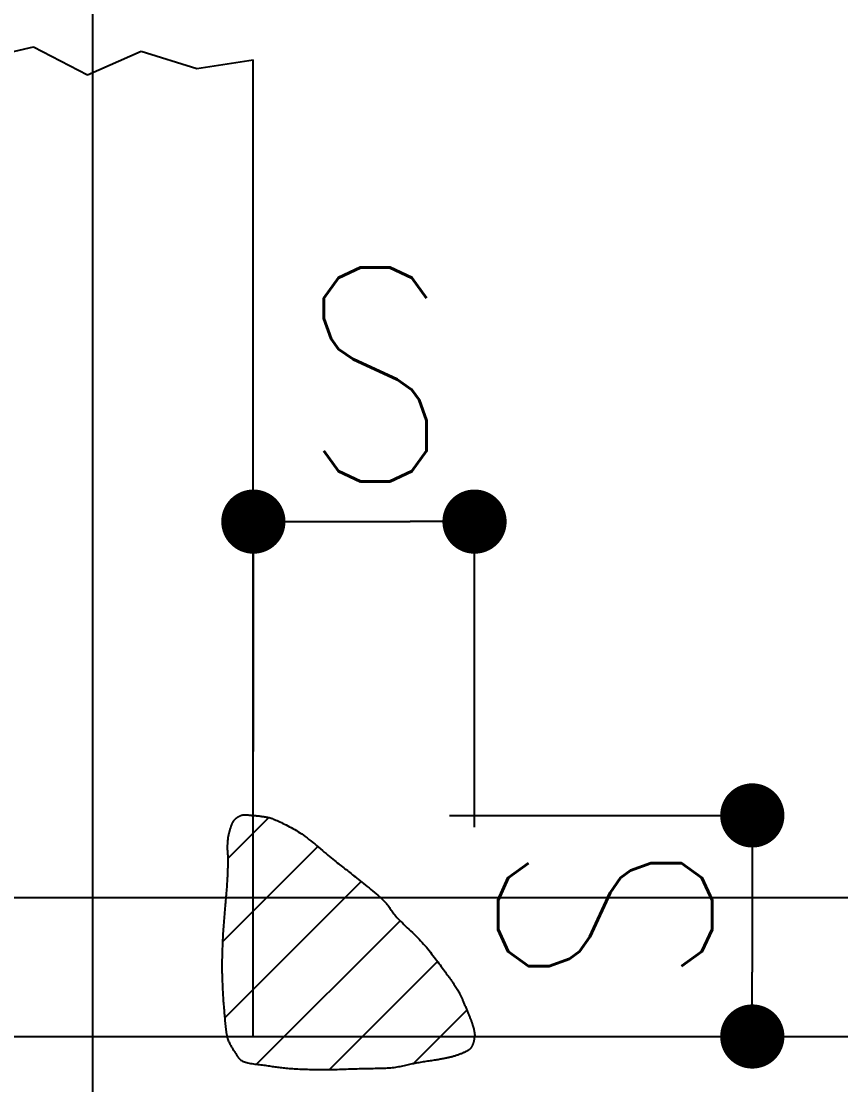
# Model space of a CAD drawing. Extents: x -668440 to 1010955, y -1678500 to 210463.
# Drawn here: x 464700 to 468138, y -18786 to -14322 of the extents above; entities that cross this region are included whole.
import ezdxf

# ---------------------------------------------------------------- set-up
doc = ezdxf.new("R2010")
doc.units = 0
doc.header["$MEASUREMENT"] = 0
doc.layers.get('0').update_dxf_attribs({"color": 3, "linetype": 'CONTINUOUS'})
doc.layers.add('99_レイアウト枠', color=251, linetype='CONTINUOUS', plot=False)
doc.layers.add('s小梁', color=7, linetype='CONTINUOUS')
doc.layers.add('注記', color=3, linetype='CONTINUOUS')
doc.styles.add('S020', font='simplex.shx', dxfattribs={"width": 0.8, "height": 100, "bigfont": 'extfont2.shx'})

# ---------------------------------------------------------------- blocks, each defined once
blk = doc.blocks.new('_DOT')
at = {"color": 0, "linetype": 'ByBlock'}
blk.add_line((-0.5, 0), (-1, 0), dxfattribs=at)
at = {"color": 0, "linetype": 'ByBlock', "const_width": 0.5}
blk.add_lwpolyline([(-0.25, 0, 1), (0.25, 0, 1)], format="xyb", close=True, dxfattribs=at)
blk = doc.blocks.new('ウェブクランプ工法設計指針')
at = {"layer": '注記'}
for p, q in [((803019.73433, 11780.762), (803057.45235, 11789.43276)), ((803057.45235, 11789.43276), (803093.17337, 11770.85836)), ((803093.17337, 11770.85836), (803128.89201, 11786.5748)), ((803128.89201, 11786.5748), (803166.03843, 11775.14411)), ((803166.03843, 11775.14411), (803203.40967, 11780.762)), ((803203.40967, 11131.3489), (803203.40967, 11780.762)), ((803203.5149, 11320.9732), (803203.5149, 11473.72309)), ((803246.2079, 11473.72309), (803307.81717, 11473.72309)), ((803350.51017, 11270.49174), (803350.51017, 11473.72309)), ((803186.48905, 11249.61501), (803213.82511, 11276.95107)), ((803189.14613, 11272.06621), (803189.2968, 11272.44289)), ((803189.2968, 11272.44289), (803189.45464, 11272.80881)), ((803189.45464, 11272.80881), (803189.61249, 11273.16277)), ((803189.61249, 11273.16277), (803189.77751, 11273.50357)), ((803189.77751, 11273.50357), (803189.94492, 11273.83122)), ((803189.94492, 11273.83122), (803190.11473, 11274.14452)), ((803190.11473, 11274.14452), (803190.29171, 11274.44108)), ((803190.29171, 11274.44108), (803190.47347, 11274.72209)), ((803190.47347, 11274.72209), (803190.66001, 11274.99115)), ((803190.66001, 11274.99115), (803190.85373, 11275.24346)), ((803190.85373, 11275.24346), (803191.05224, 11275.48382)), ((803191.05224, 11275.48382), (803191.25552, 11275.71222)), ((803191.25552, 11275.71222), (803191.46359, 11275.92866)), ((803191.46359, 11275.92866), (803191.67645, 11276.13314)), ((803191.67645, 11276.13314), (803191.89169, 11276.32806)), ((803191.89169, 11276.32806), (803192.10694, 11276.51341)), ((803192.10694, 11276.51341), (803192.32457, 11276.68799)), ((803192.32457, 11276.68799), (803192.54699, 11276.8566)), ((803192.54699, 11276.8566), (803192.76463, 11277.01564)), ((803192.76463, 11277.01564), (803192.98466, 11277.16871)), ((803192.98466, 11277.16871), (803193.20229, 11277.3134)), ((803193.20229, 11277.3134), (803193.41754, 11277.45331)), ((803193.41754, 11277.45331), (803193.63039, 11277.58963)), ((803193.63039, 11277.58963), (803193.84324, 11277.71997)), ((803193.84324, 11277.71997), (803194.05131, 11277.84314)), ((803194.05131, 11277.84314), (803194.25938, 11277.95674)), ((803194.25938, 11277.95674), (803194.46506, 11278.06078)), ((803194.46506, 11278.06078), (803194.67074, 11278.15644)), ((803194.67074, 11278.15644), (803194.87881, 11278.24254)), ((803194.87881, 11278.24254), (803195.08449, 11278.32146)), ((803195.08449, 11278.32146), (803195.29016, 11278.39321)), ((803195.29016, 11278.39321), (803195.49823, 11278.45778)), ((803195.49823, 11278.45778), (803195.70391, 11278.51638)), ((803195.70391, 11278.51638), (803195.91198, 11278.5678)), ((803195.91198, 11278.5678), (803196.12005, 11278.61563)), ((803196.12005, 11278.61563), (803196.32812, 11278.65748)), ((803196.32812, 11278.65748), (803196.53858, 11278.69455)), ((803196.53858, 11278.69455), (803196.75143, 11278.72923)), ((803196.75143, 11278.72923), (803196.96429, 11278.75912)), ((803196.96429, 11278.75912), (803197.17714, 11278.78782)), ((803197.17714, 11278.78782), (803197.39478, 11278.81174)), ((803197.39478, 11278.81174), (803197.6148, 11278.83207)), ((803197.6148, 11278.83207), (803197.84201, 11278.84283)), ((803197.84201, 11278.84283), (803198.0716, 11278.84522)), ((803198.0716, 11278.84522), (803198.30837, 11278.84044)), ((803198.30837, 11278.84044), (803198.54753, 11278.83087)), ((803198.54753, 11278.83087), (803198.78908, 11278.81652)), ((803198.78908, 11278.81652), (803199.03064, 11278.79619)), ((803199.03064, 11278.79619), (803199.2698, 11278.77228)), ((803199.2698, 11278.77228), (803199.51135, 11278.74597)), ((803199.51135, 11278.74597), (803199.74573, 11278.71847)), ((803199.74573, 11278.71847), (803199.97771, 11278.68857)), ((803199.97771, 11278.68857), (803200.20491, 11278.65987)), ((803200.20491, 11278.65987), (803200.42494, 11278.62998)), ((803200.42494, 11278.62998), (803200.63779, 11278.60367)), ((803200.63779, 11278.60367), (803200.84108, 11278.57856)), ((803200.84108, 11278.57856), (803201.0348, 11278.55703)), ((803201.0348, 11278.55703), (803201.21895, 11278.5391)), ((803201.21895, 11278.5391), (803201.38637, 11278.52475)), ((803201.38637, 11278.52475), (803201.53465, 11278.5104)), ((803201.53465, 11278.5104), (803201.66858, 11278.49605)), ((803201.66858, 11278.49605), (803201.79055, 11278.4817)), ((803201.79055, 11278.4817), (803201.90056, 11278.46974)), ((803201.90056, 11278.46974), (803202.0034, 11278.45659)), ((803202.0034, 11278.45659), (803202.10385, 11278.44343)), ((803202.10385, 11278.44343), (803202.19951, 11278.43147)), ((803202.19951, 11278.43147), (803202.29757, 11278.41712)), ((803202.29757, 11278.41712), (803202.39802, 11278.40397)), ((803202.39802, 11278.40397), (803202.50564, 11278.38962)), ((803202.50564, 11278.38962), (803202.62044, 11278.37527)), ((803202.62044, 11278.37527), (803202.7448, 11278.35973)), ((803202.7448, 11278.35973), (803202.8859, 11278.34418)), ((803202.8859, 11278.34418), (803203.03897, 11278.32744)), ((803203.03897, 11278.32744), (803203.21595, 11278.3095)), ((803203.21595, 11278.3095), (803203.40967, 11278.28917)), ((803203.40967, 11278.28917), (803203.62013, 11278.27124)), ((803203.62013, 11278.27124), (803203.83298, 11278.25808)), ((803203.83298, 11278.25808), (803204.05301, 11278.24732)), ((803204.05301, 11278.24732), (803204.27782, 11278.23775)), ((803204.27782, 11278.23775), (803204.51459, 11278.23058)), ((803204.51459, 11278.23058), (803204.75375, 11278.22221)), ((803204.75375, 11278.22221), (803205.00726, 11278.21384)), ((803205.00726, 11278.21384), (803205.26794, 11278.20308)), ((803205.26794, 11278.20308), (803205.54298, 11278.18992)), ((803205.54298, 11278.18992), (803205.82997, 11278.17198)), ((803205.82997, 11278.17198), (803206.12892, 11278.14926)), ((803206.12892, 11278.14926), (803206.44461, 11278.12057)), ((803206.44461, 11278.12057), (803206.77705, 11278.08589)), ((803206.77705, 11278.08589), (803207.12622, 11278.04284)), ((803207.12622, 11278.04284), (803207.49214, 11277.99142)), ((803207.49214, 11277.99142), (803207.87719, 11277.92924)), ((803207.87719, 11277.92924), (803208.28137, 11277.85749)), ((803208.28137, 11277.85749), (803208.69751, 11277.78574)), ((803208.69751, 11277.78574), (803209.11365, 11277.72356)), ((803209.11365, 11277.72356), (803209.53696, 11277.66736)), ((803209.53696, 11277.66736), (803209.96745, 11277.61354)), ((803209.96745, 11277.61354), (803210.4099, 11277.56093)), ((803210.4099, 11277.56093), (803210.8643, 11277.50353)), ((803210.8643, 11277.50353), (803211.33545, 11277.43896)), ((803211.33545, 11277.43896), (803211.82573, 11277.36482)), ((803211.82573, 11277.36482), (803212.33514, 11277.27513)), ((803212.33514, 11277.27513), (803212.87086, 11277.16871)), ((803212.87086, 11277.16871), (803213.43289, 11277.03956)), ((803213.43289, 11277.03956), (803214.02361, 11276.88769)), ((803214.02361, 11276.88769), (803214.65021, 11276.70713)), ((803214.65021, 11276.70713), (803215.3103, 11276.49427)), ((803215.3103, 11276.49427), (803216.00865, 11276.24913)), ((803216.00865, 11276.24913), (803216.74765, 11275.96334)), ((803216.74765, 11275.96334), (803217.52971, 11275.63808)), ((803217.52971, 11275.63808), (803218.3596, 11275.27695)), ((803218.3596, 11275.27695), (803219.23731, 11274.88951)), ((803219.23731, 11274.88951), (803220.16287, 11274.47576)), ((803220.16287, 11274.47576), (803221.12668, 11274.0369)), ((803221.12668, 11274.0369), (803222.12877, 11273.57173)), ((803222.12877, 11273.57173), (803223.16433, 11273.07906)), ((803223.16433, 11273.07906), (803224.2286, 11272.56247)), ((803224.2286, 11272.56247), (803225.31917, 11272.02197)), ((803333.91257, 11278.34418), (803535.13352, 11278.34418)), ((803187.03912, 11264.82443), (803187.12522, 11265.21307)), ((803187.12522, 11265.21307), (803187.2161, 11265.58616)), ((803187.2161, 11265.58616), (803187.30937, 11265.95088)), ((803187.30937, 11265.95088), (803187.40743, 11266.31321)), ((803187.40743, 11266.31321), (803187.51027, 11266.68151)), ((803187.51027, 11266.68151), (803187.61311, 11267.06178)), ((803187.61311, 11267.06178), (803187.72073, 11267.45998)), ((803187.72073, 11267.45998), (803187.83314, 11267.88449)), ((803187.83314, 11267.88449), (803187.94793, 11268.32335)), ((803187.94793, 11268.32335), (803188.06512, 11268.75982)), ((803188.06512, 11268.75982), (803188.1847, 11269.1939)), ((803188.1847, 11269.1939), (803188.31385, 11269.62319)), ((803188.31385, 11269.62319), (803188.443, 11270.0477)), ((803188.443, 11270.0477), (803188.57453, 11270.46623)), ((803188.57453, 11270.46623), (803188.71325, 11270.87759)), ((803188.71325, 11270.87759), (803188.85196, 11271.28296)), ((803188.85196, 11271.28296), (803188.99785, 11271.67877)), ((803188.99785, 11271.67877), (803189.14613, 11272.06621)), ((803225.31917, 11272.02197), (803226.43126, 11271.45396)), ((803226.43126, 11271.45396), (803227.5601, 11270.86085)), ((803227.5601, 11270.86085), (803228.70568, 11270.24381)), ((803228.70568, 11270.24381), (803229.86083, 11269.60166)), ((803229.86083, 11269.60166), (803231.02076, 11268.93441)), ((803231.02076, 11268.93441), (803232.18547, 11268.24204)), ((803232.18547, 11268.24204), (803233.34779, 11267.52575)), ((803233.34779, 11267.52575), (803234.50533, 11266.78555)), ((803234.50533, 11266.78555), (803235.6533, 11266.02023)), ((803235.6533, 11266.02023), (803236.81323, 11265.21187)), ((803236.81323, 11265.21187), (803238.00903, 11264.34252)), ((803186.4197, 11257.57428), (803186.43883, 11258.57756)), ((803186.43883, 11258.57756), (803186.46992, 11259.49833)), ((803186.46992, 11259.49833), (803186.51297, 11260.33539)), ((803186.51297, 11260.33539), (803186.56319, 11261.09472)), ((803186.56319, 11261.09472), (803186.61581, 11261.78351)), ((803186.61581, 11261.78351), (803186.6756, 11262.40891)), ((803186.6756, 11262.40891), (803186.73778, 11262.97692)), ((803186.73778, 11262.97692), (803186.80714, 11263.49709)), ((803186.80714, 11263.49709), (803186.87889, 11263.97302)), ((803186.87889, 11263.97302), (803186.95781, 11264.41308)), ((803186.95781, 11264.41308), (803187.03912, 11264.82443)), ((803238.00903, 11264.34252), (803239.23114, 11263.42176)), ((803239.23114, 11263.42176), (803240.47478, 11262.45674)), ((803240.47478, 11262.45674), (803241.73754, 11261.45346)), ((803241.73754, 11261.45346), (803243.01227, 11260.42149)), ((803243.01227, 11260.42149), (803244.29417, 11259.36679)), ((803244.29417, 11259.36679), (803245.57846, 11258.29654)), ((803245.57846, 11258.29654), (803246.86036, 11257.22032)), ((803183.24843, 11194.42392), (803246.42031, 11257.5958)), ((803186.41252, 11256.49686), (803186.4197, 11257.57428)), ((803186.41252, 11255.35367), (803186.41252, 11256.49686)), ((803186.41252, 11255.35367), (803186.42209, 11254.15069)), ((803186.42209, 11254.15069), (803186.43644, 11252.89749)), ((803186.43644, 11252.89749), (803186.45557, 11251.60244)), ((803186.45557, 11251.60244), (803186.4771, 11250.27151)), ((803246.86036, 11257.22032), (803248.1327, 11256.1429)), ((803248.1327, 11256.1429), (803249.39307, 11255.07266)), ((803249.39307, 11255.07266), (803250.63432, 11254.01677)), ((803250.63432, 11254.01677), (803251.85404, 11252.98479)), ((803251.85404, 11252.98479), (803253.04266, 11251.98151)), ((803253.04266, 11251.98151), (803254.19781, 11251.0153)), ((803186.4771, 11250.27151), (803186.49862, 11248.91547)), ((803186.49862, 11248.91547), (803186.52014, 11247.54149)), ((803186.52014, 11247.54149), (803186.53689, 11246.15556)), ((803186.53689, 11246.15556), (803186.54884, 11244.76603)), ((803186.54884, 11244.76603), (803186.55602, 11243.38249)), ((803254.19781, 11251.0153), (803255.31469, 11250.09334)), ((803255.31469, 11250.09334), (803256.38852, 11249.22279)), ((803256.38852, 11249.22279), (803257.40974, 11248.40486)), ((803257.40974, 11248.40486), (803258.38551, 11247.62759)), ((803258.38551, 11247.62759), (803259.32063, 11246.88858)), ((803259.32063, 11246.88858), (803260.21987, 11246.18067)), ((803260.21987, 11246.18067), (803261.08803, 11245.49786)), ((803261.08803, 11245.49786), (803261.93226, 11244.83659)), ((803261.93226, 11244.83659), (803262.75976, 11244.19085)), ((803262.75976, 11244.19085), (803263.57051, 11243.55468)), ((803186.41731, 11236.80677), (803186.46992, 11238.06356)), ((803186.46992, 11238.06356), (803186.51297, 11239.34546)), ((803186.51297, 11239.34546), (803186.53928, 11240.66443)), ((803186.53928, 11240.66443), (803186.55124, 11242.01329)), ((803186.55124, 11242.01329), (803186.55602, 11243.38249)), ((803263.57051, 11243.55468), (803264.38127, 11242.9245)), ((803264.38127, 11242.9245), (803265.18485, 11242.29311)), ((803265.18485, 11242.29311), (803265.99799, 11241.65575)), ((803265.99799, 11241.65575), (803266.82071, 11241.00762)), ((803266.82071, 11241.00762), (803267.66016, 11240.34276)), ((803267.66016, 11240.34276), (803268.52353, 11239.65637)), ((803268.52353, 11239.65637), (803269.4156, 11238.94247)), ((803269.4156, 11238.94247), (803270.34115, 11238.19629)), ((803270.34115, 11238.19629), (803271.30497, 11237.41304)), ((803271.30497, 11237.41304), (803272.3214, 11236.58913)), ((803184.4825, 11143.70633), (803275.11719, 11234.34222)), ((803185.91029, 11229.3605), (803186.01073, 11230.59696)), ((803186.01073, 11230.59696), (803186.1064, 11231.83462)), ((803186.1064, 11231.83462), (803186.19728, 11233.07228)), ((803186.19728, 11233.07228), (803186.27859, 11234.31232)), ((803186.27859, 11234.31232), (803186.35273, 11235.55596)), ((803186.35273, 11235.55596), (803186.41731, 11236.80677)), ((803272.3214, 11236.58913), (803273.38566, 11235.73055)), ((803273.38566, 11235.73055), (803274.49776, 11234.83967)), ((803274.49776, 11234.83967), (803275.64095, 11233.92369)), ((803275.64095, 11233.92369), (803276.81284, 11232.98618)), ((803276.81284, 11232.98618), (803278.00146, 11232.03312)), ((803278.00146, 11232.03312), (803279.19966, 11231.06931)), ((803279.19966, 11231.06931), (803280.40264, 11230.09951)), ((803280.40264, 11230.09951), (803281.59844, 11229.12613)), ((803535.13352, 11235.65118), (803535.13352, 11174.0419)), ((803185.24542, 11221.84129), (803185.35782, 11223.11363)), ((803185.35782, 11223.11363), (803185.47023, 11224.3764)), ((803185.47023, 11224.3764), (803185.58263, 11225.6296)), ((803185.58263, 11225.6296), (803185.69504, 11226.87802)), ((803185.69504, 11226.87802), (803185.80266, 11228.12046)), ((803185.80266, 11228.12046), (803185.91029, 11229.3605)), ((803281.59844, 11229.12613), (803282.7775, 11228.15753)), ((803282.7775, 11228.15753), (803283.93504, 11227.1961)), ((803283.93504, 11227.1961), (803285.06388, 11226.24783)), ((803285.06388, 11226.24783), (803286.15206, 11225.31749)), ((803286.15206, 11225.31749), (803287.19241, 11224.41107)), ((803287.19241, 11224.41107), (803288.18014, 11223.52977)), ((803288.18014, 11223.52977), (803289.10091, 11222.68314)), ((803184.72405, 11215.2871), (803184.8221, 11216.62759)), ((803184.8221, 11216.62759), (803184.92016, 11217.95254)), ((803184.92016, 11217.95254), (803185.02778, 11219.26314)), ((803185.02778, 11219.26314), (803185.1354, 11220.5582)), ((803185.1354, 11220.5582), (803185.24542, 11221.84129)), ((803289.10091, 11222.68314), (803289.95232, 11221.87239)), ((803289.95232, 11221.87239), (803290.72002, 11221.10827)), ((803290.72002, 11221.10827), (803291.39924, 11220.3872)), ((803291.39924, 11220.3872), (803292.00432, 11219.70559)), ((803292.00432, 11219.70559), (803292.54243, 11219.05627)), ((803292.54243, 11219.05627), (803293.03271, 11218.43206)), ((803293.03271, 11218.43206), (803293.48233, 11217.82579)), ((803293.48233, 11217.82579), (803293.89847, 11217.23387)), ((803293.89847, 11217.23387), (803294.29787, 11216.64673)), ((803294.29787, 11216.64673), (803294.69009, 11216.05839)), ((803294.69009, 11216.05839), (803295.0871, 11215.46408)), ((803184.18594, 11208.41841), (803184.29595, 11209.81152)), ((803184.29595, 11209.81152), (803184.40596, 11211.19626)), ((803184.40596, 11211.19626), (803184.51359, 11212.57143)), ((803184.51359, 11212.57143), (803184.61882, 11213.93464)), ((803184.61882, 11213.93464), (803184.72405, 11215.2871)), ((803295.0871, 11215.46408), (803295.49845, 11214.85541)), ((803295.49845, 11214.85541), (803295.93612, 11214.22881)), ((803295.93612, 11214.22881), (803296.41444, 11213.57232)), ((803296.41444, 11213.57232), (803296.94059, 11212.88473)), ((803296.94059, 11212.88473), (803297.52414, 11212.15768)), ((803297.52414, 11212.15768), (803298.18184, 11211.384)), ((803298.18184, 11211.384), (803298.92323, 11210.5577)), ((803298.92323, 11210.5577), (803299.74595, 11209.68117)), ((803299.74595, 11209.68117), (803300.63323, 11208.76399)), ((803300.63323, 11208.76399), (803301.58031, 11207.81094)), ((803183.65739, 11201.34284), (803183.75784, 11202.76943)), ((803183.75784, 11202.76943), (803183.86068, 11204.19124)), ((803183.86068, 11204.19124), (803183.96591, 11205.60707)), ((803183.96591, 11205.60707), (803184.07592, 11207.01692)), ((803184.07592, 11207.01692), (803184.18594, 11208.41841)), ((803205.60755, 11112.87973), (803301.05655, 11208.32872)), ((803301.58031, 11207.81094), (803302.58, 11206.8244)), ((803302.58, 11206.8244), (803303.62035, 11205.81036)), ((803303.62035, 11205.81036), (803304.69657, 11204.77121)), ((803304.69657, 11204.77121), (803305.80149, 11203.71053)), ((803305.80149, 11203.71053), (803306.92555, 11202.63192)), ((803306.92555, 11202.63192), (803308.06156, 11201.54134)), ((803308.06156, 11201.54134), (803309.20236, 11200.4412)), ((803183.23408, 11194.15965), (803183.30583, 11195.5994)), ((803183.30583, 11195.5994), (803183.38475, 11197.03914)), ((803183.38475, 11197.03914), (803183.46846, 11198.4765)), ((803183.46846, 11198.4765), (803183.55934, 11199.91027)), ((803183.55934, 11199.91027), (803183.65739, 11201.34284)), ((803309.20236, 11200.4412), (803310.34315, 11199.33628)), ((803310.34315, 11199.33628), (803311.4696, 11198.22897)), ((803311.4696, 11198.22897), (803312.57691, 11197.12524)), ((803312.57691, 11197.12524), (803313.65792, 11196.02869)), ((803313.65792, 11196.02869), (803314.70544, 11194.94171)), ((803314.70544, 11194.94171), (803315.70991, 11193.86907)), ((803182.97339, 11186.80905), (803183.01883, 11188.30859)), ((803183.01883, 11188.30859), (803183.06427, 11189.79617)), ((803183.06427, 11189.79617), (803183.11928, 11191.267)), ((803183.11928, 11191.267), (803183.17429, 11192.71871)), ((803183.17429, 11192.71871), (803183.23408, 11194.15965)), ((803315.70991, 11193.86907), (803316.66656, 11192.81437)), ((803316.66656, 11192.81437), (803317.58972, 11191.76326)), ((803317.58972, 11191.76326), (803318.50092, 11190.6978)), ((803318.50092, 11190.6978), (803319.40016, 11189.62038)), ((803319.40016, 11189.62038), (803320.28745, 11188.53579)), ((803320.28745, 11188.53579), (803321.16278, 11187.44522)), ((803321.16278, 11187.44522), (803322.02615, 11186.35465)), ((803182.82272, 11179.23125), (803182.84425, 11180.74633)), ((803182.84425, 11180.74633), (803182.86816, 11182.265)), ((803182.86816, 11182.265), (803182.89925, 11183.78367)), ((803182.89925, 11183.78367), (803182.93274, 11185.29995)), ((803182.93274, 11185.29995), (803182.97339, 11186.80905)), ((803254.07584, 11109.39755), (803325.91968, 11181.24378)), ((803322.02615, 11186.35465), (803322.87517, 11185.26288)), ((803322.87517, 11185.26288), (803323.70984, 11184.17589)), ((803323.70984, 11184.17589), (803324.52777, 11183.09728)), ((803324.52777, 11183.09728), (803325.33135, 11182.02703)), ((803325.33135, 11182.02703), (803326.12058, 11180.96875)), ((803326.12058, 11180.96875), (803326.88828, 11179.9284)), ((803182.79402, 11174.7434), (803182.79641, 11176.22619)), ((803182.79641, 11173.27734), (803182.79402, 11174.7434)), ((803182.79641, 11176.22619), (803182.80837, 11177.72453)), ((803182.79641, 11173.27734), (803182.80359, 11171.83162)), ((803182.80837, 11177.72453), (803182.82272, 11179.23125)), ((803326.88828, 11179.9284), (803327.64164, 11178.90718)), ((803327.64164, 11178.90718), (803328.37586, 11177.90749)), ((803328.37586, 11177.90749), (803329.09095, 11176.93411)), ((803329.09095, 11176.93411), (803329.7893, 11175.98703)), ((803329.7893, 11175.98703), (803330.46612, 11175.07105)), ((803330.46612, 11175.07105), (803331.12382, 11174.18137)), ((803331.12382, 11174.18137), (803331.76716, 11173.31083)), ((803331.76716, 11173.31083), (803332.39137, 11172.45702)), ((803182.80359, 11171.83162), (803182.81794, 11170.40981)), ((803182.81794, 11170.40981), (803182.83946, 11169.0155)), ((803182.83946, 11169.0155), (803182.86577, 11167.6499)), ((803182.86577, 11167.6499), (803182.89925, 11166.3094)), ((803182.89925, 11166.3094), (803182.9423, 11164.98206)), ((803332.39137, 11172.45702), (803332.99883, 11171.61996)), ((803332.99883, 11171.61996), (803333.58956, 11170.80203)), ((803333.58956, 11170.80203), (803334.16355, 11170.00084)), ((803334.16355, 11170.00084), (803334.7184, 11169.2164)), ((803334.7184, 11169.2164), (803335.2589, 11168.44869)), ((803335.2589, 11168.44869), (803335.78027, 11167.69653)), ((803335.78027, 11167.69653), (803336.28729, 11166.96231)), ((803336.28729, 11166.96231), (803336.77518, 11166.24363)), ((803336.77518, 11166.24363), (803337.24394, 11165.5405)), ((803182.9423, 11164.98206), (803182.99492, 11163.66787)), ((803182.99492, 11163.66787), (803183.05232, 11162.36923)), ((803183.05232, 11162.36923), (803183.11928, 11161.08494)), ((803183.11928, 11161.08494), (803183.18864, 11159.81499)), ((803183.18864, 11159.81499), (803183.26517, 11158.5594)), ((803337.24394, 11165.5405), (803337.69834, 11164.85411)), ((803337.69834, 11164.85411), (803338.13361, 11164.18207)), ((803338.13361, 11164.18207), (803338.55214, 11163.52557)), ((803338.55214, 11163.52557), (803338.95393, 11162.88462)), ((803338.95393, 11162.88462), (803339.33659, 11162.25682)), ((803339.33659, 11162.25682), (803339.69533, 11161.65414)), ((803339.69533, 11161.65414), (803340.02298, 11161.08494)), ((803340.02298, 11161.08494), (803340.31954, 11160.54204)), ((803340.31954, 11160.54204), (803340.59458, 11160.02546)), ((803340.59458, 11160.02546), (803340.8433, 11159.53039)), ((803340.8433, 11159.53039), (803341.07529, 11159.05446)), ((803183.26517, 11158.5594), (803183.34648, 11157.31935)), ((803183.34648, 11157.31935), (803183.43258, 11156.09485)), ((803183.43258, 11156.09485), (803183.52107, 11154.88709)), ((803183.52107, 11154.88709), (803183.61434, 11153.69487)), ((803183.61434, 11153.69487), (803183.71001, 11152.51701)), ((803183.71001, 11152.51701), (803183.80806, 11151.35708)), ((803341.07529, 11159.05446), (803341.29053, 11158.59049)), ((803341.29053, 11158.59049), (803341.49143, 11158.13967)), ((803341.49143, 11158.13967), (803341.68276, 11157.69723)), ((803341.68276, 11157.69723), (803341.8693, 11157.25717)), ((803341.8693, 11157.25717), (803342.04867, 11156.81831)), ((803342.04867, 11156.81831), (803342.22804, 11156.37826)), ((803342.22804, 11156.37826), (803342.4122, 11155.93222)), ((803342.4122, 11155.93222), (803342.59874, 11155.47543)), ((803342.59874, 11155.47543), (803342.79485, 11155.00667)), ((803342.79485, 11155.00667), (803343.00292, 11154.52117)), ((803343.00292, 11154.52117), (803343.22295, 11154.01654)), ((803343.22295, 11154.01654), (803343.45494, 11153.49278)), ((803343.45494, 11153.49278), (803343.6917, 11152.95467)), ((803343.6917, 11152.95467), (803343.93087, 11152.4058)), ((803343.93087, 11152.4058), (803344.17242, 11151.84616)), ((803183.80806, 11151.35708), (803183.90612, 11150.21389)), ((803183.90612, 11150.21389), (803184.00657, 11149.08625)), ((803184.00657, 11149.08625), (803184.10462, 11147.97654)), ((803184.10462, 11147.97654), (803184.20268, 11146.88478)), ((803184.20268, 11146.88478), (803184.30073, 11145.80497)), ((803184.30073, 11145.80497), (803184.39401, 11144.73711)), ((803310.16856, 11113.53981), (803345.46149, 11148.83274)), ((803344.17242, 11151.84616), (803344.41636, 11151.28174)), ((803344.41636, 11151.28174), (803344.6627, 11150.71015)), ((803344.6627, 11150.71015), (803344.90664, 11150.13616)), ((803344.90664, 11150.13616), (803345.15058, 11149.56218)), ((803345.15058, 11149.56218), (803345.39214, 11148.98819)), ((803345.39214, 11148.98819), (803345.6313, 11148.41899)), ((803345.6313, 11148.41899), (803345.86567, 11147.85457)), ((803345.86567, 11147.85457), (803346.09527, 11147.29733)), ((803346.09527, 11147.29733), (803346.32008, 11146.75204)), ((803346.32008, 11146.75204), (803346.53772, 11146.21752)), ((803346.53772, 11146.21752), (803346.74818, 11145.69615)), ((803346.74818, 11145.69615), (803346.94907, 11145.19271)), ((803346.94907, 11145.19271), (803347.14279, 11144.70722)), ((803184.39401, 11144.73711), (803184.4825, 11143.68122)), ((803184.4825, 11143.68122), (803184.57577, 11142.63728)), ((803184.57577, 11142.63728), (803184.66426, 11141.6077)), ((803184.66426, 11141.6077), (803184.75514, 11140.59366)), ((803184.75514, 11140.59366), (803184.8508, 11139.59636)), ((803184.8508, 11139.59636), (803184.94886, 11138.61699)), ((803184.94886, 11138.61699), (803185.0517, 11137.65676)), ((803347.14279, 11144.70722), (803347.32695, 11144.23607)), ((803347.32695, 11144.23607), (803347.50632, 11143.77569)), ((803347.50632, 11143.77569), (803347.6809, 11143.32487)), ((803347.6809, 11143.32487), (803347.85071, 11142.88242)), ((803347.85071, 11142.88242), (803348.01573, 11142.45074)), ((803348.01573, 11142.45074), (803348.17597, 11142.02623)), ((803348.17597, 11142.02623), (803348.32903, 11141.61009)), ((803348.32903, 11141.61009), (803348.47731, 11141.20352)), ((803348.47731, 11141.20352), (803348.6208, 11140.80292)), ((803348.6208, 11140.80292), (803348.76191, 11140.4095)), ((803348.76191, 11140.4095), (803348.89345, 11140.02565)), ((803348.89345, 11140.02565), (803349.02259, 11139.64658)), ((803349.02259, 11139.64658), (803349.14696, 11139.27469)), ((803349.14696, 11139.27469), (803349.26654, 11138.90997)), ((803349.26654, 11138.90997), (803349.38134, 11138.55003)), ((803349.38134, 11138.55003), (803349.48896, 11138.19607)), ((803349.48896, 11138.19607), (803349.5918, 11137.84809)), ((802475.18718, 11131.3489), (803748.15412, 11131.3489)), ((803185.0517, 11137.65676), (803185.16171, 11136.71686)), ((803185.16171, 11136.71686), (803185.2789, 11135.79849)), ((803185.2789, 11135.79849), (803185.40566, 11134.90283)), ((803185.40566, 11134.90283), (803185.54437, 11134.03109)), ((803185.54437, 11134.03109), (803185.69026, 11133.18446)), ((803185.69026, 11133.18446), (803185.85049, 11132.36414)), ((803185.85049, 11132.36414), (803186.02508, 11131.57132)), ((803186.02508, 11131.57132), (803186.21402, 11130.8084)), ((803349.5918, 11137.84809), (803349.68985, 11137.5037)), ((803349.68985, 11137.5037), (803349.78073, 11137.16409)), ((803349.78073, 11137.16409), (803349.86444, 11136.82807)), ((803349.86444, 11136.82807), (803349.94575, 11136.49803)), ((803349.94575, 11136.49803), (803350.0175, 11136.17397)), ((803350.0175, 11136.17397), (803350.08447, 11135.85469)), ((803350.08447, 11135.85469), (803350.14904, 11135.54378)), ((803350.14904, 11135.54378), (803350.20644, 11135.24124)), ((803350.20644, 11135.24124), (803350.26145, 11134.94588)), ((803350.26145, 11134.94588), (803350.31167, 11134.65889)), ((803350.31167, 11134.65889), (803350.35711, 11134.38146)), ((803350.35711, 11134.38146), (803350.40016, 11134.1148)), ((803350.40016, 11134.1148), (803350.43842, 11133.8577)), ((803350.43842, 11133.8577), (803350.47669, 11133.61256)), ((803350.47669, 11133.61256), (803350.51017, 11133.37818)), ((803350.51017, 11133.37818), (803350.54366, 11133.15576)), ((803350.54366, 11133.15576), (803350.57236, 11132.94769)), ((803350.54605, 11130.65534), (803350.55801, 11130.82634)), ((803350.55801, 11130.82634), (803350.57236, 11130.98897)), ((803350.57236, 11132.94769), (803350.59866, 11132.75876)), ((803350.57236, 11130.98897), (803350.5867, 11131.13725)), ((803350.5867, 11131.13725), (803350.60105, 11131.26879)), ((803350.59866, 11132.75876), (803350.62019, 11132.59254)), ((803350.60105, 11131.26879), (803350.6154, 11131.38478)), ((803350.6154, 11131.38478), (803350.62497, 11131.48881)), ((803350.62019, 11132.59254), (803350.63693, 11132.44546)), ((803350.62497, 11131.48881), (803350.63693, 11131.58328)), ((803350.63693, 11132.44546), (803350.65128, 11132.31631)), ((803350.63693, 11131.58328), (803350.64649, 11131.67057)), ((803350.64649, 11131.67057), (803350.65606, 11131.75428)), ((803350.65128, 11132.31631), (803350.65845, 11132.20151)), ((803350.65606, 11131.75428), (803350.66084, 11131.8356)), ((803350.65845, 11132.20151), (803350.66324, 11132.09867)), ((803350.66084, 11131.8356), (803350.66563, 11131.9193)), ((803350.66563, 11132.0054), (803350.66324, 11132.09867)), ((803350.66563, 11131.9193), (803350.66563, 11132.0054)), ((803370.67066, 11131.3489), (803535.13352, 11131.3489)), ((803186.21402, 11130.8084), (803186.4197, 11130.07777)), ((803186.4197, 11130.07777), (803186.63494, 11129.38181)), ((803186.63494, 11129.38181), (803186.86454, 11128.71814)), ((803186.86454, 11128.71814), (803187.1037, 11128.08317)), ((803187.1037, 11128.08317), (803187.35482, 11127.47809)), ((803187.35482, 11127.47809), (803187.61789, 11126.89573)), ((803187.61789, 11126.89573), (803187.88575, 11126.3361)), ((803187.88575, 11126.3361), (803188.16557, 11125.7956)), ((803188.16557, 11125.7956), (803188.45017, 11125.27422)), ((803188.45017, 11125.27422), (803188.74434, 11124.76601)), ((803188.74434, 11124.76601), (803189.0409, 11124.27214)), ((803189.0409, 11124.27214), (803189.34463, 11123.78784)), ((803189.34463, 11123.78784), (803189.65076, 11123.31072)), ((803348.12096, 11123.63956), (803348.29076, 11123.83328)), ((803348.29076, 11123.83328), (803348.451, 11124.03657)), ((803348.451, 11124.03657), (803348.60406, 11124.24942)), ((803348.60406, 11124.24942), (803348.74995, 11124.47184)), ((803348.74995, 11124.47184), (803348.88627, 11124.69904)), ((803348.88627, 11124.69904), (803349.01781, 11124.93342)), ((803349.01781, 11124.93342), (803349.14217, 11125.17378)), ((803349.14217, 11125.17378), (803349.25936, 11125.41533)), ((803349.25936, 11125.41533), (803349.37177, 11125.66047)), ((803349.37177, 11125.66047), (803349.477, 11125.9068)), ((803349.477, 11125.9068), (803349.57745, 11126.15314)), ((803349.57745, 11126.15314), (803349.67311, 11126.39708)), ((803349.67311, 11126.39708), (803349.76399, 11126.63983)), ((803349.76399, 11126.63983), (803349.8477, 11126.8778)), ((803349.8477, 11126.8778), (803349.9314, 11127.11217)), ((803349.9314, 11127.11217), (803350.00794, 11127.33818)), ((803350.00794, 11127.33818), (803350.08208, 11127.5594)), ((803350.08208, 11127.5594), (803350.14904, 11127.77584)), ((803350.14904, 11127.77584), (803350.20883, 11127.99468)), ((803350.20883, 11127.99468), (803350.26384, 11128.21231)), ((803350.26384, 11128.21231), (803350.30928, 11128.43114)), ((803350.30928, 11128.43114), (803350.34994, 11128.64878)), ((803350.34994, 11128.64878), (803350.38342, 11128.86522)), ((803350.38342, 11128.86522), (803350.41451, 11129.07927)), ((803350.41451, 11129.07927), (803350.43842, 11129.29212)), ((803350.43842, 11129.29212), (803350.45995, 11129.50019)), ((803350.45995, 11129.50019), (803350.47908, 11129.70467)), ((803350.47908, 11129.70467), (803350.49343, 11129.90557)), ((803350.49343, 11129.90557), (803350.50778, 11130.10288)), ((803350.50778, 11130.10288), (803350.52213, 11130.29301)), ((803350.52213, 11130.29301), (803350.53409, 11130.47716)), ((803350.53409, 11130.47716), (803350.54605, 11130.65534)), ((803189.65076, 11123.31072), (803189.96167, 11122.83837)), ((803189.96167, 11122.83837), (803190.27257, 11122.36962)), ((803190.27257, 11122.36962), (803190.58827, 11121.90086)), ((803190.58827, 11121.90086), (803190.90396, 11121.42972)), ((803190.90396, 11121.42972), (803191.20769, 11120.95857)), ((803191.20769, 11120.95857), (803191.49229, 11120.4946)), ((803191.49229, 11120.4946), (803191.76494, 11120.03661)), ((803191.76494, 11120.03661), (803192.0304, 11119.58459)), ((803192.0304, 11119.58459), (803192.29109, 11119.14095)), ((803192.29109, 11119.14095), (803192.55417, 11118.70568)), ((803192.55417, 11118.70568), (803192.82203, 11118.27997)), ((803192.82203, 11118.27997), (803193.10184, 11117.86503)), ((803193.10184, 11117.86503), (803193.3984, 11117.46204)), ((803193.3984, 11117.46204), (803193.7141, 11117.06982)), ((803193.7141, 11117.06982), (803194.05609, 11116.68956)), ((803194.05609, 11116.68956), (803194.43158, 11116.32484)), ((803329.06943, 11116.65248), (803329.67929, 11116.76489)), ((803329.67929, 11116.76489), (803330.26762, 11116.87371)), ((803330.26762, 11116.87371), (803330.83443, 11116.97894)), ((803330.83443, 11116.97894), (803331.37972, 11117.08297)), ((803331.37972, 11117.08297), (803331.91065, 11117.18701)), ((803331.91065, 11117.18701), (803332.42485, 11117.29224)), ((803332.42485, 11117.29224), (803332.92948, 11117.39747)), ((803332.92948, 11117.39747), (803333.42454, 11117.50629)), ((803333.42454, 11117.50629), (803333.91243, 11117.6163)), ((803333.91243, 11117.6163), (803334.40032, 11117.7323)), ((803334.40032, 11117.7323), (803334.88342, 11117.85188)), ((803334.88342, 11117.85188), (803335.37131, 11117.97743)), ((803335.37131, 11117.97743), (803335.86398, 11118.11017)), ((803335.86398, 11118.11017), (803336.36382, 11118.25008)), ((803336.36382, 11118.25008), (803336.86845, 11118.39836)), ((803336.86845, 11118.39836), (803337.37786, 11118.55381)), ((803337.37786, 11118.55381), (803337.88489, 11118.71764)), ((803337.88489, 11118.71764), (803338.39191, 11118.88505)), ((803338.39191, 11118.88505), (803338.89654, 11119.05724)), ((803338.89654, 11119.05724), (803339.39638, 11119.23542)), ((803339.39638, 11119.23542), (803339.89144, 11119.41479)), ((803339.89144, 11119.41479), (803340.37933, 11119.59775)), ((803340.37933, 11119.59775), (803340.85765, 11119.7819)), ((803340.85765, 11119.7819), (803341.32641, 11119.96606)), ((803341.32641, 11119.96606), (803341.7832, 11120.14901)), ((803341.7832, 11120.14901), (803342.22804, 11120.33197)), ((803342.22804, 11120.33197), (803342.65853, 11120.51134)), ((803342.65853, 11120.51134), (803343.07467, 11120.68712)), ((803343.07467, 11120.68712), (803343.46929, 11120.86052)), ((803343.46929, 11120.86052), (803343.84716, 11121.02793)), ((803343.84716, 11121.02793), (803344.20112, 11121.18936)), ((803344.20112, 11121.18936), (803344.53833, 11121.34362)), ((803344.53833, 11121.34362), (803344.85403, 11121.4919)), ((803344.85403, 11121.4919), (803345.15537, 11121.63301)), ((803345.15537, 11121.63301), (803345.43519, 11121.76933)), ((803345.43519, 11121.76933), (803345.70305, 11121.90086)), ((803345.70305, 11121.90086), (803345.95416, 11122.03121)), ((803345.95416, 11122.03121), (803346.19332, 11122.16035)), ((803346.19332, 11122.16035), (803346.42053, 11122.2883)), ((803346.42053, 11122.2883), (803346.63577, 11122.41865)), ((803346.63577, 11122.41865), (803346.84145, 11122.55019)), ((803346.84145, 11122.55019), (803347.04234, 11122.68531)), ((803347.04234, 11122.68531), (803347.23367, 11122.82642)), ((803347.23367, 11122.82642), (803347.41783, 11122.9723)), ((803347.41783, 11122.9723), (803347.5972, 11123.12537)), ((803347.5972, 11123.12537), (803347.77418, 11123.2868)), ((803347.77418, 11123.2868), (803347.94876, 11123.4578)), ((803347.94876, 11123.4578), (803348.12096, 11123.63956)), ((803194.43158, 11116.32484), (803194.84054, 11115.97447)), ((803194.84054, 11115.97447), (803195.28777, 11115.63844)), ((803195.28777, 11115.63844), (803195.78523, 11115.31917)), ((803195.78523, 11115.31917), (803196.33051, 11115.01663)), ((803196.33051, 11115.01663), (803196.93081, 11114.73083)), ((803196.93081, 11114.73083), (803197.59089, 11114.46775)), ((803197.59089, 11114.46775), (803198.31076, 11114.2274)), ((803198.31076, 11114.2274), (803199.08086, 11114.00976)), ((803199.08086, 11114.00976), (803199.8964, 11113.81006)), ((803199.8964, 11113.81006), (803200.75498, 11113.6283)), ((803200.75498, 11113.6283), (803201.64944, 11113.46089)), ((803201.64944, 11113.46089), (803202.575, 11113.30782)), ((803202.575, 11113.30782), (803203.52446, 11113.16672)), ((803203.52446, 11113.16672), (803204.49306, 11113.03279)), ((803204.49306, 11113.03279), (803205.47841, 11112.90723)), ((803205.47841, 11112.90723), (803206.47331, 11112.78645)), ((803206.47331, 11112.78645), (803207.47061, 11112.66807)), ((803207.47061, 11112.66807), (803208.46791, 11112.55088)), ((803208.46791, 11112.55088), (803209.45804, 11112.4325)), ((803209.45804, 11112.4325), (803210.4386, 11112.31172)), ((803210.4386, 11112.31172), (803211.40002, 11112.18497)), ((803211.40002, 11112.18497), (803212.33753, 11112.05223)), ((803212.33753, 11112.05223), (803213.25591, 11111.91352)), ((803213.25591, 11111.91352), (803214.16233, 11111.776)), ((803214.16233, 11111.776), (803215.05918, 11111.63968)), ((803215.05918, 11111.63968), (803215.94646, 11111.50455)), ((803215.94646, 11111.50455), (803216.83375, 11111.37062)), ((803216.83375, 11111.37062), (803217.72104, 11111.23909)), ((803217.72104, 11111.23909), (803218.61071, 11111.10994)), ((803218.61071, 11111.10994), (803219.50757, 11110.98318)), ((803219.50757, 11110.98318), (803220.41398, 11110.86121)), ((803220.41398, 11110.86121), (803221.33236, 11110.74044)), ((803221.33236, 11110.74044), (803222.26748, 11110.62564)), ((803222.26748, 11110.62564), (803223.22651, 11110.51443)), ((803223.22651, 11110.51443), (803224.20229, 11110.4092)), ((803224.20229, 11110.4092), (803225.20915, 11110.30875)), ((803225.20915, 11110.30875), (803226.24472, 11110.21309)), ((803226.24472, 11110.21309), (803227.31138, 11110.1246)), ((803227.31138, 11110.1246), (803228.41391, 11110.04209)), ((803228.41391, 11110.04209), (803229.5547, 11109.96555)), ((803229.5547, 11109.96555), (803230.7242, 11109.89381)), ((803230.7242, 11109.89381), (803231.92239, 11109.82684)), ((803231.92239, 11109.82684), (803233.1445, 11109.76346)), ((803233.1445, 11109.76346), (803234.39292, 11109.70607)), ((803234.39292, 11109.70607), (803235.66286, 11109.65225)), ((803235.66286, 11109.65225), (803236.95433, 11109.60442)), ((803236.95433, 11109.60442), (803238.26493, 11109.56018)), ((803260.73646, 11109.553), (803262.24317, 11109.59964)), ((803262.24317, 11109.59964), (803263.74988, 11109.64867)), ((803263.74988, 11109.64867), (803265.25181, 11109.69889)), ((803265.25181, 11109.69889), (803266.74657, 11109.75151)), ((803266.74657, 11109.75151), (803268.22697, 11109.80412)), ((803268.22697, 11109.80412), (803269.69302, 11109.85674)), ((803269.69302, 11109.85674), (803271.13755, 11109.90696)), ((803271.13755, 11109.90696), (803272.55817, 11109.95479)), ((803272.55817, 11109.95479), (803273.94769, 11110.00023)), ((803273.94769, 11110.00023), (803275.30612, 11110.04209)), ((803275.30612, 11110.04209), (803276.64064, 11110.07796)), ((803276.64064, 11110.07796), (803277.9632, 11110.10546)), ((803277.9632, 11110.10546), (803279.27619, 11110.12938)), ((803279.27619, 11110.12938), (803280.57483, 11110.14732)), ((803280.57483, 11110.14732), (803281.85912, 11110.16406)), ((803281.85912, 11110.16406), (803283.13146, 11110.1796)), ((803283.13146, 11110.1796), (803284.39183, 11110.19515)), ((803284.39183, 11110.19515), (803285.63308, 11110.21309)), ((803285.63308, 11110.21309), (803286.86236, 11110.23461)), ((803286.86236, 11110.23461), (803288.07491, 11110.26092)), ((803288.07491, 11110.26092), (803289.27071, 11110.2944)), ((803289.27071, 11110.2944), (803290.44977, 11110.33506)), ((803290.44977, 11110.33506), (803291.61209, 11110.38528)), ((803291.61209, 11110.38528), (803292.75767, 11110.44627)), ((803292.75767, 11110.44627), (803293.88173, 11110.52041)), ((803293.88173, 11110.52041), (803294.98665, 11110.6089)), ((803294.98665, 11110.6089), (803296.07244, 11110.71174)), ((803296.07244, 11110.71174), (803297.13192, 11110.83251)), ((803297.13192, 11110.83251), (803298.16031, 11110.97123)), ((803298.16031, 11110.97123), (803299.16478, 11111.12668)), ((803299.16478, 11111.12668), (803300.14295, 11111.29409)), ((803300.14295, 11111.29409), (803301.09959, 11111.47346)), ((803301.09959, 11111.47346), (803302.0371, 11111.6612)), ((803302.0371, 11111.6612), (803302.96026, 11111.85851)), ((803302.96026, 11111.85851), (803303.86668, 11112.0618)), ((803303.86668, 11112.0618), (803304.76593, 11112.26867)), ((803304.76593, 11112.26867), (803305.65321, 11112.47794)), ((803305.65321, 11112.47794), (803306.53571, 11112.6872)), ((803306.53571, 11112.6872), (803307.41583, 11112.89527)), ((803307.41583, 11112.89527), (803308.29833, 11113.09975)), ((803308.29833, 11113.09975), (803309.18083, 11113.29706)), ((803309.18083, 11113.29706), (803310.06573, 11113.48839)), ((803310.06573, 11113.48839), (803310.96019, 11113.67015)), ((803310.96019, 11113.67015), (803311.8666, 11113.84115)), ((803311.8666, 11113.84115), (803312.78498, 11114.00378)), ((803312.78498, 11114.00378), (803313.71532, 11114.16282)), ((803313.71532, 11114.16282), (803314.65761, 11114.31947)), ((803314.65761, 11114.31947), (803315.60708, 11114.47373)), ((803315.60708, 11114.47373), (803316.55654, 11114.6256)), ((803316.55654, 11114.6256), (803317.5084, 11114.77507)), ((803317.5084, 11114.77507), (803318.45787, 11114.92216)), ((803318.45787, 11114.92216), (803319.39777, 11115.06685)), ((803319.39777, 11115.06685), (803320.3305, 11115.20915)), ((803320.3305, 11115.20915), (803321.24887, 11115.35026)), ((803321.24887, 11115.35026), (803322.1529, 11115.48897)), ((803322.1529, 11115.48897), (803323.0354, 11115.62649)), ((803323.0354, 11115.62649), (803323.89638, 11115.76161)), ((803323.89638, 11115.76161), (803324.73344, 11115.89554)), ((803324.73344, 11115.89554), (803325.53942, 11116.02947)), ((803325.53942, 11116.02947), (803326.3143, 11116.15981)), ((803326.3143, 11116.15981), (803327.0533, 11116.29016)), ((803327.0533, 11116.29016), (803327.75643, 11116.41691)), ((803327.75643, 11116.41691), (803328.42848, 11116.53649)), ((803328.42848, 11116.53649), (803329.06943, 11116.65248)), ((803238.26493, 11109.56018), (803239.58749, 11109.52072)), ((803239.58749, 11109.52072), (803240.92679, 11109.48604)), ((803240.92679, 11109.48604), (803242.27805, 11109.45614)), ((803242.27805, 11109.45614), (803243.63887, 11109.42984)), ((803243.63887, 11109.42984), (803245.00687, 11109.40951)), ((803245.00687, 11109.40951), (803246.38204, 11109.39277)), ((803246.38204, 11109.39277), (803247.75961, 11109.382)), ((803247.75961, 11109.382), (803249.14195, 11109.37483)), ((803249.14195, 11109.37483), (803250.51952, 11109.37244)), ((803250.51952, 11109.37244), (803251.91622, 11109.37722)), ((803251.91622, 11109.37722), (803253.33922, 11109.39037)), ((803253.33922, 11109.39037), (803254.78615, 11109.4107)), ((803254.78615, 11109.4107), (803256.2522, 11109.43821)), ((803256.2522, 11109.43821), (803257.73739, 11109.47169)), ((803257.73739, 11109.47169), (803259.23214, 11109.50995)), ((803259.23214, 11109.50995), (803260.73646, 11109.553))]:
    blk.add_line(p, q, dxfattribs=at)
at = {"layer": '注記', "xscale": 42.693, "yscale": 42.693, "zscale": 42.693}
for p, rotation in [((803203.5149, 11473.72309), 180), ((803535.13352, 11278.34418), 90), ((803535.13352, 11131.3489), 270)]:
    blk.add_blockref('_DOT', p, dxfattribs=dict(at, rotation=rotation))
blk.add_blockref('_DOT', (803350.51017, 11473.72309), dxfattribs=at)
at = {"layer": '注記', "style": 'S020', "width": 0.8}
blk.add_text('S', height=142.31, dxfattribs=at).set_placement((803235.72819, 11500.40621))
blk.add_text('S', height=142.31, rotation=90, dxfattribs=at).set_placement((803508.45039, 11163.56219))

msp = doc.modelspace()

# ---------------------------------------------------------------- linework, layer by layer
at = {"layer": '99_レイアウト枠'}
for p, q in [((464999.99995, -137250), (464999.99995, -4750)), ((305000, -18000), (504999.99991, -18000))]:
    msp.add_line(p, q, dxfattribs=at)

# ---------------------------------------------------------------- block references
at = {"layer": 's小梁', "xscale": 6.312500000000052, "yscale": 6.312500000000052, "zscale": 6.312500000000052}
msp.add_blockref('ウェブクランプ工法設計指針', (-4604548.99347, -88850), dxfattribs=at)

doc.saveas('drawing.dxf')
